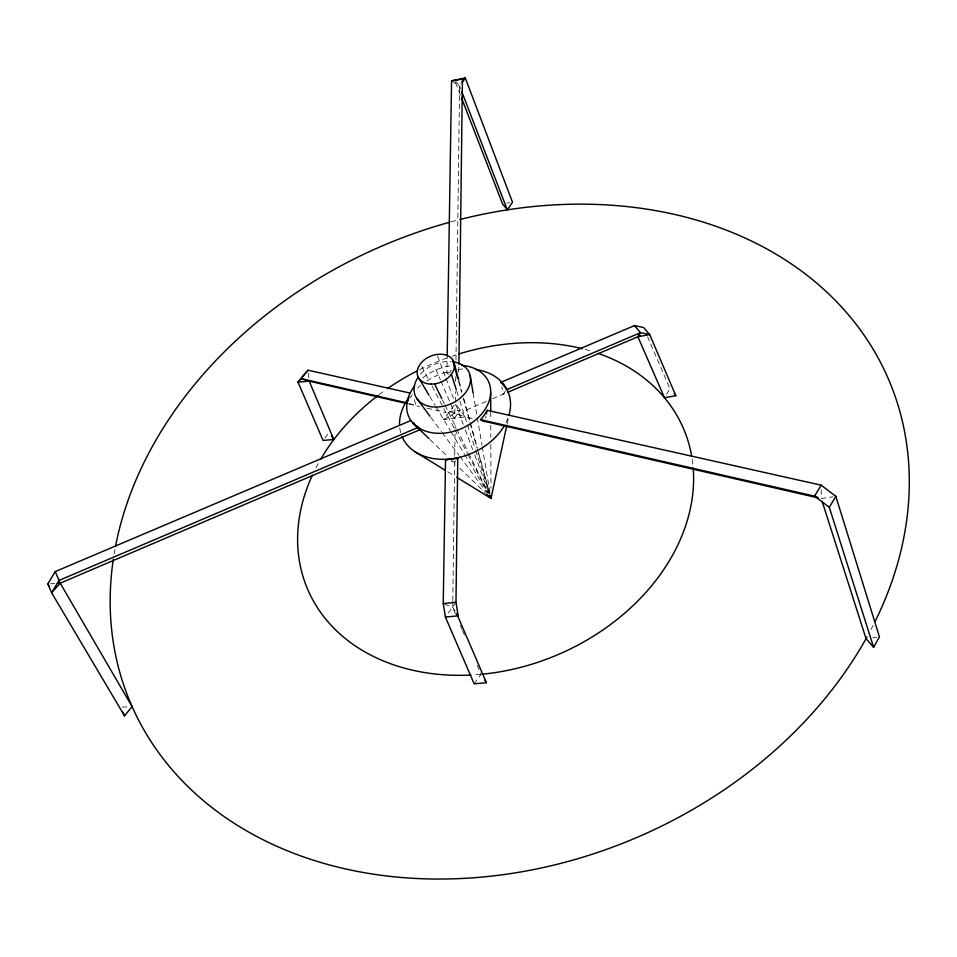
<?xml version="1.0" encoding="UTF-8"?>
<svg xmlns="http://www.w3.org/2000/svg" width="957" height="957" viewBox="0 0 957 957"><rect width="100%" height="100%" fill="white"/><g stroke="black" fill="none" stroke-linecap="round" stroke-linejoin="round"><path stroke-width="0.72" stroke-dasharray="4.79 3.59" d="M458.63 371.926L458.893 365.634M452.793 601.451L452.721 607.408L455.604 614.238M452.805 600.661L454.707 456.896M454.719 455.412L455.053 430.076M455.077 428.58L455.113 425.602M455.424 401.964L455.568 391.533M455.759 376.639L455.699 381.113L456.286 379.247M455.975 360.239L459.599 86.034L460.544 83.69M448.582 374.414L446.919 372.919L447.158 357.284M454.312 418.245L460.173 410.146L449.563 411.51L454.312 418.245L455.305 404.931M507.114 423.975L508.382 418.149M486.072 415.96L485.606 418.03M666.515 394.332L669.912 388.698L647.59 336.756M455.987 602.3L445.424 617.098M474.134 683.824L481.036 674.314L476.993 664.756M472.232 418.556L464.97 416.881L443.689 419.597L454.575 404.608M505.523 391.138L503.083 394.26L501.839 386.76M324.83 438.067L329.28 432.205M455.795 460.724L454.635 462.147L451.237 461.274M443.689 419.597L460.173 410.146M466.454 409.883L487.029 401.115M492.52 398.77L506.229 392.92M821.262 498.597L832.913 496.755M506.791 203.111L509.65 202.669M872.748 637.769L876.756 637.218M50.589 583.758L54.705 583.507M122.149 707.103L129.267 706.756M408.771 403.998L419.752 406.522M427.025 408.184L445.926 412.527M408.926 403.459L415.757 405.601L414.489 399.703M449.563 411.51L464.97 416.881L455.412 403.459M444.598 604.154L452.721 607.408L456.597 613.413M447.732 471.813L454.097 475.725M451.56 80.867L459.599 86.034L460.676 88.822M430.16 439.718L448.163 457.087M449.228 458.104L455.508 464.157M459.815 468.296L485.63 493.202M455.376 80.926L459.599 86.034M430.853 417.419L441.356 431.559M442.23 432.743L458.929 455.209M459.815 456.405L486.539 492.377M429.777 396.437L435.136 405.361M435.866 406.593L450.436 430.841M450.998 431.786L464.217 453.774M464.588 454.419L487.974 493.345M421.786 366.531L429.406 381.03M432.169 386.305L454.312 428.497M455.006 429.813L467.471 453.546M468.152 454.862L488.226 493.094M442.421 399.859L444.395 403.854M445.053 405.182L456.214 427.815M456.86 429.155L468.021 451.776M468.679 453.116L488.369 493.046M435.794 369.067L440.376 379.785M440.95 381.125L454.683 413.292M460.233 625.16L461.968 629.251M462.542 630.615L465.437 637.446M455.604 82.685L460.425 95.138M437.552 355.825L445.412 376.795M445.938 378.182L453.797 399.153M455.891 404.739L463.224 424.31M465.317 429.896L472.662 449.455M474.756 455.053L488.895 492.783M456.764 391.21L458.116 395.444M459.91 401.079L467.124 423.64M467.578 425.052L475.234 449.024M475.677 450.436L489.649 494.147M458.451 381.018L461.621 392.466M463.212 398.184L477.1 448.283M477.495 449.706L489.805 494.075L477.663 449.407M459.204 381.64L461.956 391.736M463.918 398.949L470.198 422.025M470.593 423.473L477.268 447.96M473.117 392.992L477.053 416.187M477.304 417.635L481.969 445.125M482.208 446.572L490.259 494.051M308.286 372.943L308.908 378.422M821.178 489.649L821.25 497.102M490.738 411.988L490.762 419.381M490.785 425.291L490.821 437.122M490.833 444.515L490.965 488.19M873.179 625.292A412.108 322.019 -23.1 0 1 870.499 630.484M114.194 553.672A412.108 322.019 -23.1 0 1 114.936 549.414M451.237 221.809A412.108 322.019 -23.1 0 1 459.874 219.536M692.186 459.228A204.379 158.407 -23.1 0 1 693.059 466.49M480.581 674.35A204.379 158.407 -23.1 0 1 472.363 674.96M315.954 467.829A204.379 158.407 -23.1 0 1 319.231 461.776M379.104 394.679A204.379 158.407 -23.1 0 1 383.889 391.162M419.68 369.653A204.379 158.407 -23.1 0 1 447.086 357.93M452.206 356.136A204.379 158.407 -23.1 0 1 456.058 354.856M585.05 349.401A204.379 158.407 -23.1 0 1 591.653 351.279M507.988 418.053A57.564 42.598 -23.1 0 1 505.607 423.437M400.672 432.648A57.564 42.598 -23.1 0 1 399.715 427.635M417.563 388.087A57.564 42.598 -23.1 0 1 420.518 385.563M426.93 380.946A57.564 42.598 -23.1 0 1 451.465 370.658M457.936 369.486A57.564 42.598 -23.1 0 1 464.372 368.923M422.611 377.943A43.579 32 -23.1 0 1 450.089 365.861M420.494 374.187A29.332 21.365 -23.1 0 1 451.178 361.614M446.919 372.919A38.998 32.526 -29.4 0 1 450.998 371.998M458.08 371.328A38.998 32.526 -29.4 0 1 458.822 371.328M410.182 397.657A60.291 38.447 -31.1 0 1 412.383 394.894"/><path stroke-width="1.44" d="M445.424 617.098L458.152 615.818L455.987 602.3L457.757 458.128A60.207 50.231 -29.5 0 1 445.531 459.623L443.247 603.604L445.424 617.098L474.134 683.824L486.395 682.7L456.597 613.413M458.905 364.21L462.422 78.988L465.317 78.043L512.509 202.226L507.33 209.858L502.497 203.781L461.489 97.877M447.182 355.86L451.56 80.867L465.317 78.043L462.052 82.613M822.135 501.312L866.049 638.666L873.621 647.327L879.435 636.86L835.832 496.3L821.13 485.163L487.197 410.35L486.934 411.761M486.515 413.867L486.658 413.173M456.633 477.28L491.001 498.37L506.803 425.434M484.948 420.757L484.768 421.427L480.534 419.668A39.081 24.93 -31.1 0 0 487.197 410.35M873.621 647.327L829.3 507.306L835.832 496.3M55.231 571.604L60.183 583.172L132.114 706.625L124.506 715.8L51.63 592.766L47.85 583.937L55.231 571.604L410.996 420.494M821.13 485.163L814.563 496.145L480.534 419.668M639.324 334.448L637.9 336.768L507.605 392.334M457.757 458.128L456.968 459.193M410.553 393.183L307.975 370.203L298.01 382.106L323.047 440.411L333.814 439.574L309.219 381.173L301.383 378.649L407.239 402.933M60.183 583.172L51.63 592.766L59.059 580.409L417.575 427.647L420.255 429.585L60.183 583.172L57.444 583.339M307.975 370.203L298.01 382.106L309.219 381.173L405.206 403.184M640.125 335.309L637.9 336.768L664.481 397.705L675.833 395.708L649.683 334.567L643.618 327.521L634.443 325.595L500.99 382.274L501.133 383.015M451.56 80.867L462.422 78.988M443.247 603.604L455.987 602.3M482.412 420.889L818.438 497.951M446.68 459.97L445.531 459.623M817.242 497.126L814.563 496.145L829.3 507.306M414.644 451.513L445.184 470.258M412.957 423.138L429.095 438.701M486.706 494.231L491.001 498.37L490.199 495.511L491.001 498.37L489.47 495.822M420.255 429.585L417.204 426.044M634.443 325.595L640.484 332.665L649.683 334.567L637.9 336.768L640.484 332.665L506.564 389.726A60.267 42.73 -9.3 0 0 500.99 382.274M674.135 393.71L675.833 395.708M416.857 398.567L429.98 416.247M484.864 680.307L486.395 682.7M331.541 435.89L333.814 439.574M419.058 378.601L429.011 395.169M47.85 583.937L49.262 586.318M489.613 495.738L491.001 498.37L489.948 495.582M434.55 383.889L441.763 398.531M489.685 495.714L491.001 498.37M122.879 712.104L124.506 715.8M461.741 91.597L507.33 209.858M451.357 374.295L456.31 389.798M452.494 359.545L457.649 378.147M454.097 362.894L458.81 380.204M470.174 375.611L473.117 392.992M490.69 392.765L490.738 410.505M459.874 219.536A412.108 322.019 -23.1 0 1 830.317 295.45A412.108 322.019 -23.1 0 1 875.129 621.404M867.006 636.943A412.108 322.019 -23.1 0 1 393.638 876.744A412.108 322.019 -23.1 0 1 113.297 559.355M115.474 546.579A412.108 322.019 -23.1 0 1 449.802 222.203M598.137 353.384A204.379 158.407 -23.1 0 1 691.72 456.357M693.179 467.961A204.379 158.407 -23.1 0 1 481.957 674.23M471.011 675.032A204.379 158.407 -23.1 0 1 312.365 475.186M320.607 459.384A204.379 158.407 -23.1 0 1 377.919 395.576M387.537 388.59A204.379 158.407 -23.1 0 1 417.264 370.861M458.642 354.042A204.379 158.407 -23.1 0 1 582.37 348.707M475.605 369.474A57.564 42.598 -23.1 0 1 509.052 414.788M504.435 425.566A57.564 42.598 -23.1 0 1 450.221 458.941A57.564 42.598 -23.1 0 1 401.988 436.488M399.512 424.537A57.564 42.598 -23.1 0 1 409.082 397.37M461.705 365.395A43.579 32 -23.1 0 1 487.125 405.816A43.579 32 -23.1 0 1 427.923 431.858A43.579 32 -23.1 0 1 414.489 386.161M453.056 361.818A29.332 21.365 -23.1 0 1 467.817 389.128A29.332 21.365 -23.1 0 1 428.88 406.27A29.332 21.365 -23.1 0 1 418.173 377.166M417.575 427.647A39.046 27.681 -9.4 0 1 413.568 422.492M406.677 402.753A60.291 38.447 -31.1 0 1 408.172 400.469M431.224 384.092A19.355 13.984 -23.1 0 0 453.774 361.878A19.355 13.984 -23.1 0 0 422.504 361.483A19.355 13.984 -23.1 0 0 431.224 384.092"/></g></svg>
